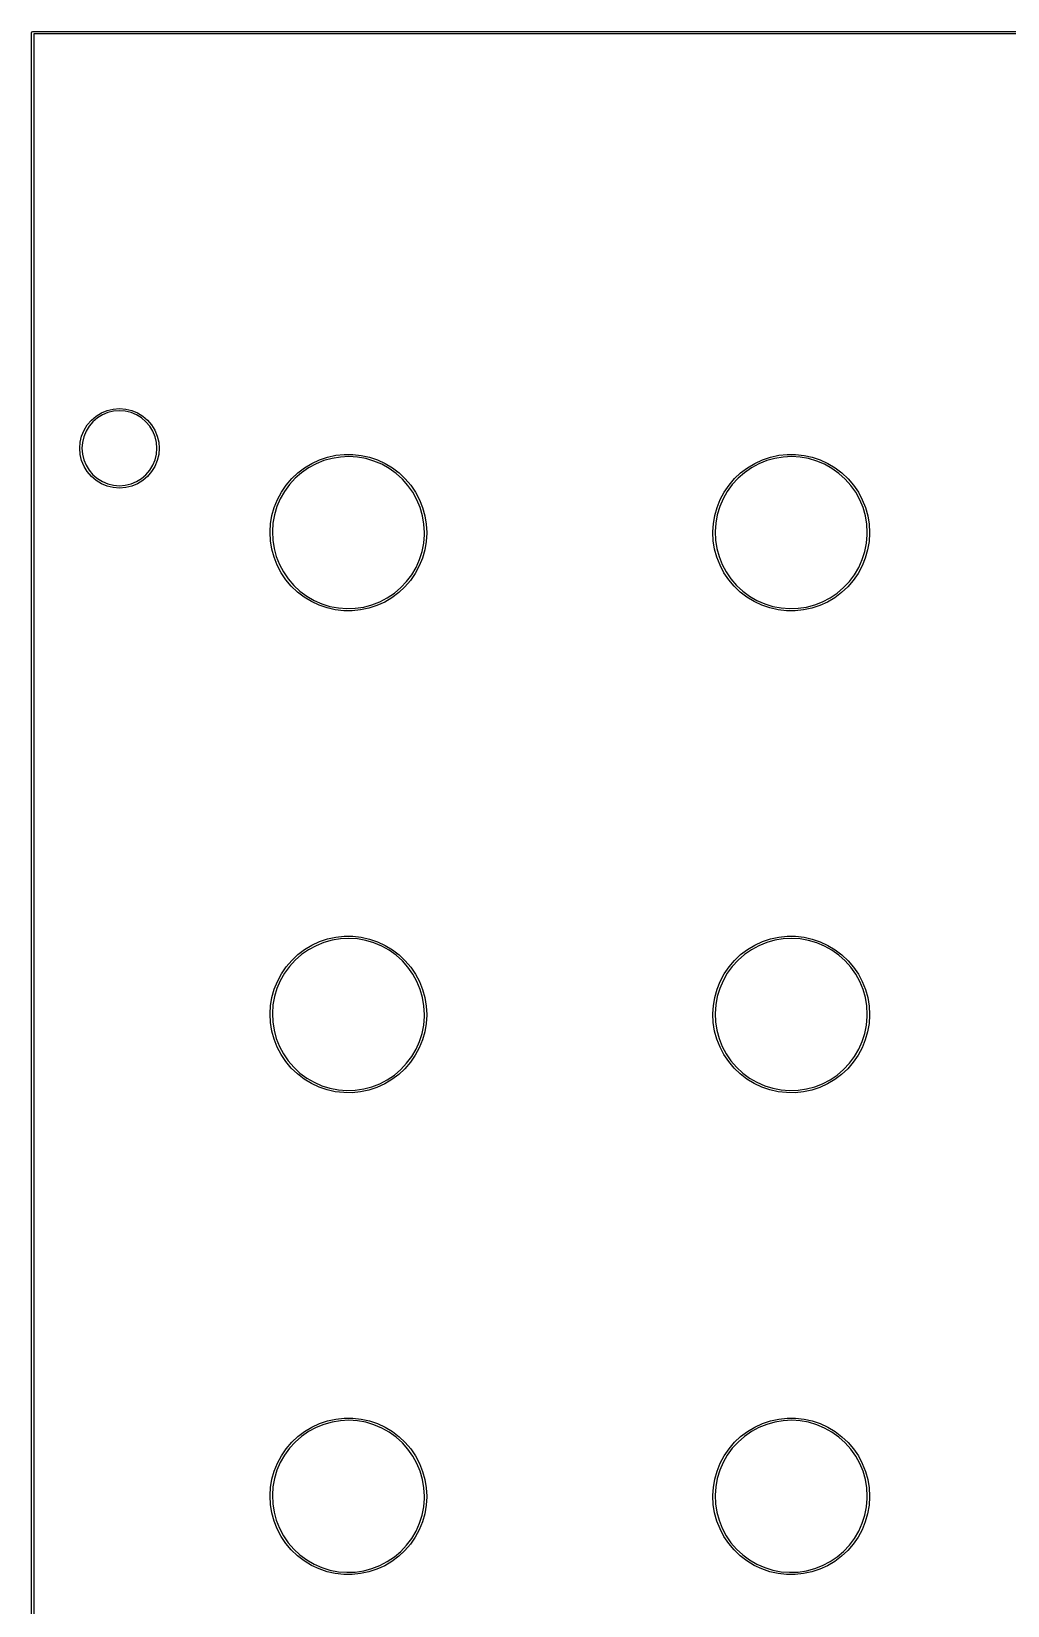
# Model space of a CAD drawing. Extents: x 0 to 81, y -129 to 0.
# Drawn here: x -0.1 to 40.5, y -65.3 to 0.1 of the extents above; entities that cross this region are included whole.
import ezdxf

# ---------------------------------------------------------------- set-up
doc = ezdxf.new("R2010")
doc.units = 0
doc.layers.add('BLACK', color=7, linetype='CONTINUOUS')

msp = doc.modelspace()

# ---------------------------------------------------------------- linework, layer by layer
at = {"layer": 'BLACK', "linetype": 'CONTINUOUS'}
for p, q in [((-0.05, 0), (-0.03535, 0.03535)), ((-0.05, -128.5), (-0.05, 0)), ((-0.03535, 0.03535), (0, 0.05)), ((0, 0.05), (80.9, 0.05)), ((0.05, -0.05), (0.05, -128.45)), ((80.85, -0.05), (0.05, -0.05)), ((3.09012, -15.6808), (3.34188, -15.6203)), ((3.34188, -15.6203), (3.6, -15.6)), ((3.6, -15.6), (3.85812, -15.6203)), ((3.85812, -15.6203), (4.10988, -15.6808)), ((2.12984, -16.5009), (2.26512, -16.2802)), ((2.26512, -16.2802), (2.43327, -16.0833)), ((2.50059, -16.1506), (2.34215, -16.3361)), ((2.43327, -16.0833), (2.63015, -15.9151)), ((2.68612, -15.9921), (2.50059, -16.1506)), ((2.63015, -15.9151), (2.85092, -15.7798)), ((2.89414, -15.8647), (2.68612, -15.9921)), ((2.85092, -15.7798), (3.09012, -15.6808)), ((3.11954, -15.7713), (2.89414, -15.8647)), ((3.35678, -15.7143), (3.11954, -15.7713)), ((3.6, -15.6952), (3.35678, -15.7143)), ((3.84322, -15.7143), (3.6, -15.6952)), ((4.08046, -15.7713), (3.84322, -15.7143)), ((4.30586, -15.8647), (4.08046, -15.7713)), ((4.10988, -15.6808), (4.34908, -15.7798)), ((4.51388, -15.9921), (4.30586, -15.8647)), ((4.34908, -15.7798), (4.56985, -15.9151)), ((4.6994, -16.1506), (4.51388, -15.9921)), ((4.56985, -15.9151), (4.76673, -16.0833)), ((4.85785, -16.3361), (4.6994, -16.1506)), ((4.76673, -16.0833), (4.93488, -16.2802)), ((4.93488, -16.2802), (5.07016, -16.5009)), ((1.97031, -16.9919), (2.03076, -16.7401)), ((2.03076, -16.7401), (2.12984, -16.5009)), ((2.1213, -16.7695), (2.06435, -17.0068)), ((2.21467, -16.5441), (2.1213, -16.7695)), ((2.34215, -16.3361), (2.21467, -16.5441)), ((4.98533, -16.5441), (4.85785, -16.3361)), ((5.0787, -16.7695), (4.98533, -16.5441)), ((5.07016, -16.5009), (5.16924, -16.7401)), ((5.13565, -17.0068), (5.0787, -16.7695)), ((5.16924, -16.7401), (5.22969, -16.9919)), ((1.95, -17.25), (1.97031, -16.9919)), ((1.97031, -17.5081), (1.95, -17.25)), ((2.03076, -17.7599), (1.97031, -17.5081)), ((2.06435, -17.0068), (2.04521, -17.25)), ((2.04521, -17.25), (2.06435, -17.4932)), ((2.06435, -17.4932), (2.1213, -17.7305)), ((5.0787, -17.7305), (5.13565, -17.4932)), ((5.15479, -17.25), (5.13565, -17.0068)), ((5.13565, -17.4932), (5.15479, -17.25)), ((5.22969, -17.5081), (5.16924, -17.7599)), ((5.22969, -16.9919), (5.25, -17.25)), ((5.25, -17.25), (5.22969, -17.5081)), ((11.9036, -17.7282), (12.2369, -17.6167)), ((12.2369, -17.6167), (12.5804, -17.5418)), ((12.7702, -17.6123), (12.4225, -17.6686)), ((12.5804, -17.5418), (12.9299, -17.5045)), ((13.122, -17.5951), (12.7702, -17.6123)), ((12.9299, -17.5045), (13.2814, -17.5051)), ((13.4736, -17.6172), (13.122, -17.5951)), ((13.2814, -17.5051), (13.6308, -17.5436)), ((13.8204, -17.6784), (13.4736, -17.6172)), ((13.6308, -17.5436), (13.974, -17.6197)), ((13.974, -17.6197), (14.3069, -17.7324)), ((30.2786, -17.7282), (30.6119, -17.6167)), ((30.6119, -17.6167), (30.9554, -17.5418)), ((31.1452, -17.6123), (30.7975, -17.6686)), ((30.9554, -17.5418), (31.3049, -17.5045)), ((31.497, -17.5951), (31.1452, -17.6123)), ((31.3049, -17.5045), (31.6564, -17.5051)), ((31.8486, -17.6172), (31.497, -17.5951)), ((31.6564, -17.5051), (32.0058, -17.5436)), ((32.1954, -17.6784), (31.8486, -17.6172)), ((32.0058, -17.5436), (32.349, -17.6197)), ((32.349, -17.6197), (32.6819, -17.7324)), ((2.12984, -17.9991), (2.03076, -17.7599)), ((2.1213, -17.7305), (2.21467, -17.9559)), ((2.26512, -18.2198), (2.12984, -17.9991)), ((2.21467, -17.9559), (2.34215, -18.1639)), ((2.43327, -18.4167), (2.26512, -18.2198)), ((2.34215, -18.1639), (2.50059, -18.3494)), ((4.6994, -18.3494), (4.85785, -18.1639)), ((4.93488, -18.2198), (4.76673, -18.4167)), ((4.85785, -18.1639), (4.98533, -17.9559)), ((5.07016, -17.9991), (4.93488, -18.2198)), ((4.98533, -17.9559), (5.0787, -17.7305)), ((5.16924, -17.7599), (5.07016, -17.9991)), ((10.7464, -18.5087), (11.0023, -18.2677)), ((11.1576, -18.2639), (10.8926, -18.4959)), ((11.0023, -18.2677), (11.2826, -18.0556)), ((11.4468, -18.0628), (11.1576, -18.2639)), ((11.2826, -18.0556), (11.5842, -17.8751)), ((11.7567, -17.8953), (11.4468, -18.0628)), ((11.5842, -17.8751), (11.9036, -17.7282)), ((12.0833, -17.7634), (11.7567, -17.8953)), ((12.4225, -17.6686), (12.0833, -17.7634)), ((14.1583, -17.7778), (13.8204, -17.6784)), ((14.483, -17.9143), (14.1583, -17.7778)), ((14.3069, -17.7324), (14.6258, -17.8804)), ((14.7905, -18.0862), (14.483, -17.9143)), ((14.6258, -17.8804), (14.9268, -18.062)), ((15.0769, -18.2912), (14.7905, -18.0862)), ((14.9268, -18.062), (15.2064, -18.275)), ((15.3387, -18.5269), (15.0769, -18.2912)), ((15.2064, -18.275), (15.4614, -18.517)), ((29.1214, -18.5087), (29.3773, -18.2677)), ((29.5326, -18.2639), (29.2676, -18.4959)), ((29.3773, -18.2677), (29.6576, -18.0556)), ((29.8218, -18.0628), (29.5326, -18.2639)), ((29.6576, -18.0556), (29.9592, -17.8751)), ((30.1317, -17.8953), (29.8218, -18.0628)), ((29.9592, -17.8751), (30.2786, -17.7282)), ((30.4583, -17.7634), (30.1317, -17.8953)), ((30.7975, -17.6686), (30.4583, -17.7634)), ((32.5333, -17.7778), (32.1954, -17.6784)), ((32.858, -17.9143), (32.5333, -17.7778)), ((32.6819, -17.7324), (33.0008, -17.8804)), ((33.1655, -18.0862), (32.858, -17.9143)), ((33.0008, -17.8804), (33.3018, -18.062)), ((33.4519, -18.2912), (33.1655, -18.0862)), ((33.3018, -18.062), (33.5814, -18.275)), ((33.7137, -18.5269), (33.4519, -18.2912)), ((33.5814, -18.275), (33.8364, -18.517)), ((2.63015, -18.5849), (2.43327, -18.4167)), ((2.50059, -18.3494), (2.68612, -18.5079)), ((2.85092, -18.7202), (2.63015, -18.5849)), ((2.68612, -18.5079), (2.89414, -18.6353)), ((3.09012, -18.8192), (2.85092, -18.7202)), ((2.89414, -18.6353), (3.11954, -18.7287)), ((3.34188, -18.8797), (3.09012, -18.8192)), ((3.11954, -18.7287), (3.35678, -18.7857)), ((3.6, -18.9), (3.34188, -18.8797)), ((3.35678, -18.7857), (3.6, -18.8048)), ((3.6, -18.8048), (3.84322, -18.7857)), ((3.85812, -18.8797), (3.6, -18.9)), ((3.84322, -18.7857), (4.08046, -18.7287)), ((4.10988, -18.8192), (3.85812, -18.8797)), ((4.08046, -18.7287), (4.30586, -18.6353)), ((4.34908, -18.7202), (4.10988, -18.8192)), ((4.30586, -18.6353), (4.51388, -18.5079)), ((4.56985, -18.5849), (4.34908, -18.7202)), ((4.51388, -18.5079), (4.6994, -18.3494)), ((4.76673, -18.4167), (4.56985, -18.5849)), ((10.3201, -19.0664), (10.5182, -18.776)), ((10.6551, -18.756), (10.448, -19.0409)), ((10.5182, -18.776), (10.7464, -18.5087)), ((10.8926, -18.4959), (10.6551, -18.756)), ((15.5725, -18.7903), (15.3387, -18.5269)), ((15.4614, -18.517), (15.6887, -18.7851)), ((15.7756, -19.0781), (15.5725, -18.7903)), ((15.6887, -18.7851), (15.8858, -19.0761)), ((28.6951, -19.0664), (28.8932, -18.776)), ((29.0301, -18.756), (28.823, -19.0409)), ((28.8932, -18.776), (29.1214, -18.5087)), ((29.2676, -18.4959), (29.0301, -18.756)), ((33.9475, -18.7903), (33.7137, -18.5269)), ((33.8364, -18.517), (34.0637, -18.7851)), ((34.1506, -19.0781), (33.9475, -18.7903)), ((34.0637, -18.7851), (34.2608, -19.0761)), ((10.0234, -19.7026), (10.1545, -19.3765)), ((10.2741, -19.3472), (10.1353, -19.6709)), ((10.1545, -19.3765), (10.3201, -19.0664)), ((10.448, -19.0409), (10.2741, -19.3472)), ((15.9452, -19.3868), (15.7756, -19.0781)), ((15.8858, -19.0761), (16.0503, -19.3868)), ((16.0795, -19.7124), (15.9452, -19.3868)), ((16.0503, -19.3868), (16.1802, -19.7134)), ((28.3984, -19.7026), (28.5295, -19.3765)), ((28.6491, -19.3472), (28.5103, -19.6709)), ((28.5295, -19.3765), (28.6951, -19.0664)), ((28.823, -19.0409), (28.6491, -19.3472)), ((34.3202, -19.3868), (34.1506, -19.0781)), ((34.2608, -19.0761), (34.4253, -19.3868)), ((34.4545, -19.7124), (34.3202, -19.3868)), ((34.4253, -19.3868), (34.5552, -19.7134)), ((9.87025, -20.3877), (9.92827, -20.041)), ((9.92827, -20.041), (10.0234, -19.7026)), ((10.0335, -20.0081), (9.96992, -20.3546)), ((10.1353, -19.6709), (10.0335, -20.0081)), ((16.1766, -20.051), (16.0795, -19.7124)), ((16.2353, -20.3983), (16.1766, -20.051)), ((16.1802, -19.7134), (16.2742, -20.0521)), ((16.2742, -20.0521), (16.331, -20.399)), ((28.2453, -20.3877), (28.3033, -20.041)), ((28.3033, -20.041), (28.3984, -19.7026)), ((28.4085, -20.0081), (28.3449, -20.3546)), ((28.5103, -19.6709), (28.4085, -20.0081)), ((34.5516, -20.051), (34.4545, -19.7124)), ((34.6103, -20.3983), (34.5516, -20.051)), ((34.5552, -19.7134), (34.6492, -20.0521)), ((34.6492, -20.0521), (34.706, -20.399)), ((9.85002, -20.7387), (9.85191, -20.7059)), ((9.8678, -21.0897), (9.85002, -20.7387)), ((9.85191, -20.7059), (9.87025, -20.3877)), ((9.96992, -20.3546), (9.94534, -20.7059)), ((9.94534, -20.7059), (9.96009, -21.0579)), ((16.2243, -21.1891), (16.2537, -20.8381)), ((16.255, -20.75), (16.2353, -20.3983)), ((16.2537, -20.8381), (16.255, -20.75)), ((16.3499, -20.7727), (16.3285, -21.1235)), ((16.331, -20.399), (16.35, -20.75)), ((16.35, -20.75), (16.3499, -20.7727)), ((28.225, -20.7387), (28.2269, -20.7059)), ((28.2428, -21.0897), (28.225, -20.7387)), ((28.2269, -20.7059), (28.2453, -20.3877)), ((28.3449, -20.3546), (28.3203, -20.7059)), ((28.3203, -20.7059), (28.3351, -21.0579)), ((34.5993, -21.1891), (34.6287, -20.8381)), ((34.63, -20.75), (34.6103, -20.3983)), ((34.6287, -20.8381), (34.63, -20.75)), ((34.7249, -20.7727), (34.7035, -21.1235)), ((34.706, -20.399), (34.725, -20.75)), ((34.725, -20.75), (34.7249, -20.7727)), ((9.9234, -21.4368), (9.8678, -21.0897)), ((10.0162, -21.7759), (9.9234, -21.4368)), ((9.96009, -21.0579), (10.014, -21.406)), ((10.014, -21.406), (10.1063, -21.7459)), ((16.0493, -21.8703), (16.1558, -21.5346)), ((16.1558, -21.5346), (16.2243, -21.1891)), ((16.2692, -21.47), (16.1729, -21.8081)), ((16.3285, -21.1235), (16.2692, -21.47)), ((28.2984, -21.4368), (28.2428, -21.0897)), ((28.3912, -21.7759), (28.2984, -21.4368)), ((28.3351, -21.0579), (28.389, -21.406)), ((28.389, -21.406), (28.4813, -21.7459)), ((34.4243, -21.8703), (34.5308, -21.5346)), ((34.5308, -21.5346), (34.5993, -21.1891)), ((34.6442, -21.47), (34.5479, -21.8081)), ((34.7035, -21.1235), (34.6442, -21.47)), ((10.145, -22.1029), (10.0162, -21.7759)), ((10.1063, -21.7459), (10.236, -22.0734)), ((10.3084, -22.4141), (10.145, -22.1029)), ((10.236, -22.0734), (10.4014, -22.3844)), ((15.7278, -22.4959), (15.9061, -22.1921)), ((16.0407, -22.1338), (15.874, -22.4433)), ((15.9061, -22.1921), (16.0493, -21.8703)), ((16.1729, -21.8081), (16.0407, -22.1338)), ((28.52, -22.1029), (28.3912, -21.7759)), ((28.4813, -21.7459), (28.611, -22.0734)), ((28.6834, -22.4141), (28.52, -22.1029)), ((28.611, -22.0734), (28.7764, -22.3844)), ((34.1028, -22.4959), (34.2811, -22.1921)), ((34.4157, -22.1338), (34.249, -22.4433)), ((34.2811, -22.1921), (34.4243, -21.8703)), ((34.5479, -21.8081), (34.4157, -22.1338)), ((10.5044, -22.7059), (10.3084, -22.4141)), ((10.4014, -22.3844), (10.6004, -22.675)), ((10.7309, -22.9748), (10.5044, -22.7059)), ((10.6004, -22.675), (10.8305, -22.9416)), ((15.2757, -23.0347), (15.5168, -22.778)), ((15.6749, -22.733), (15.4457, -22.9995)), ((15.5168, -22.778), (15.7278, -22.4959)), ((15.874, -22.4433), (15.6749, -22.733)), ((28.8794, -22.7059), (28.6834, -22.4141)), ((28.7764, -22.3844), (28.9754, -22.675)), ((29.1059, -22.9748), (28.8794, -22.7059)), ((28.9754, -22.675), (29.2055, -22.9416)), ((33.6507, -23.0347), (33.8918, -22.778)), ((34.0499, -22.733), (33.8207, -22.9995)), ((33.8918, -22.778), (34.1028, -22.4959)), ((34.249, -22.4433), (34.0499, -22.733)), ((10.985, -23.2176), (10.7309, -22.9748)), ((10.8305, -22.9416), (11.089, -23.1809)), ((11.2639, -23.4316), (10.985, -23.2176)), ((11.089, -23.1809), (11.3725, -23.39)), ((11.5642, -23.6142), (11.2639, -23.4316)), ((11.3725, -23.39), (11.6775, -23.5661)), ((14.4033, -23.6232), (14.7155, -23.46)), ((14.908, -23.4507), (14.6057, -23.6302)), ((14.7155, -23.46), (15.0075, -23.263)), ((15.1891, -23.2396), (14.908, -23.4507)), ((15.0075, -23.263), (15.2757, -23.0347)), ((15.4457, -22.9995), (15.1891, -23.2396)), ((29.36, -23.2176), (29.1059, -22.9748)), ((29.2055, -22.9416), (29.464, -23.1809)), ((29.6389, -23.4316), (29.36, -23.2176)), ((29.464, -23.1809), (29.7475, -23.39)), ((29.9392, -23.6142), (29.6389, -23.4316)), ((29.7475, -23.39), (30.0525, -23.5661)), ((32.7783, -23.6232), (33.0905, -23.46)), ((33.283, -23.4507), (32.9807, -23.6302)), ((33.0905, -23.46), (33.3825, -23.263)), ((33.5641, -23.2396), (33.283, -23.4507)), ((33.3825, -23.263), (33.6507, -23.0347)), ((33.8207, -22.9995), (33.5641, -23.2396)), ((11.8825, -23.7633), (11.5642, -23.6142)), ((11.6775, -23.5661), (12.0003, -23.7071)), ((12.2151, -23.8772), (11.8825, -23.7633)), ((12.0003, -23.7071), (12.3367, -23.8112)), ((12.558, -23.9545), (12.2151, -23.8772)), ((12.3367, -23.8112), (12.6827, -23.8772)), ((12.9073, -23.9943), (12.558, -23.9545)), ((12.6827, -23.8772), (13.0339, -23.9043)), ((13.2588, -23.9961), (12.9073, -23.9943)), ((13.0339, -23.9043), (13.3859, -23.892)), ((13.6084, -23.96), (13.2588, -23.9961)), ((13.3859, -23.892), (13.7344, -23.8405)), ((13.9521, -23.8863), (13.6084, -23.96)), ((13.7344, -23.8405), (14.0749, -23.7505)), ((14.2858, -23.7759), (13.9521, -23.8863)), ((14.0749, -23.7505), (14.4033, -23.6232)), ((14.6057, -23.6302), (14.2858, -23.7759)), ((30.2575, -23.7633), (29.9392, -23.6142)), ((30.0525, -23.5661), (30.3753, -23.7071)), ((30.5901, -23.8772), (30.2575, -23.7633)), ((30.3753, -23.7071), (30.7117, -23.8112)), ((30.933, -23.9545), (30.5901, -23.8772)), ((30.7117, -23.8112), (31.0577, -23.8772)), ((31.2823, -23.9943), (30.933, -23.9545)), ((31.0577, -23.8772), (31.4089, -23.9043)), ((31.6338, -23.9961), (31.2823, -23.9943)), ((31.4089, -23.9043), (31.7609, -23.892)), ((31.9834, -23.96), (31.6338, -23.9961)), ((31.7609, -23.892), (32.1094, -23.8405)), ((32.3271, -23.8863), (31.9834, -23.96)), ((32.1094, -23.8405), (32.4499, -23.7505)), ((32.6608, -23.7759), (32.3271, -23.8863)), ((32.4499, -23.7505), (32.7783, -23.6232)), ((32.9807, -23.6302), (32.6608, -23.7759)), ((11.2826, -38.0556), (11.5842, -37.8751)), ((11.5842, -37.8751), (11.9036, -37.7282)), ((12.0833, -37.7634), (11.7567, -37.8953)), ((11.9036, -37.7282), (12.2369, -37.6167)), ((12.4225, -37.6686), (12.0833, -37.7634)), ((12.2369, -37.6167), (12.5804, -37.5418)), ((12.7702, -37.6123), (12.4225, -37.6686)), ((12.5804, -37.5418), (12.9299, -37.5045)), ((13.122, -37.5951), (12.7702, -37.6123)), ((12.9299, -37.5045), (13.2814, -37.5051)), ((13.4736, -37.6172), (13.122, -37.5951)), ((13.2814, -37.5051), (13.6308, -37.5436)), ((13.8204, -37.6784), (13.4736, -37.6172)), ((13.6308, -37.5436), (13.974, -37.6197)), ((14.1583, -37.7778), (13.8204, -37.6784)), ((13.974, -37.6197), (14.3069, -37.7324)), ((14.483, -37.9143), (14.1583, -37.7778)), ((14.3069, -37.7324), (14.6258, -37.8804)), ((14.6258, -37.8804), (14.9268, -38.062)), ((29.6576, -38.0556), (29.9592, -37.8751)), ((29.9592, -37.8751), (30.2786, -37.7282)), ((30.4583, -37.7634), (30.1317, -37.8953)), ((30.2786, -37.7282), (30.6119, -37.6167)), ((30.7975, -37.6686), (30.4583, -37.7634)), ((30.6119, -37.6167), (30.9554, -37.5418)), ((31.1452, -37.6123), (30.7975, -37.6686)), ((30.9554, -37.5418), (31.3049, -37.5045)), ((31.497, -37.5951), (31.1452, -37.6123)), ((31.3049, -37.5045), (31.6564, -37.5051)), ((31.8486, -37.6172), (31.497, -37.5951)), ((31.6564, -37.5051), (32.0058, -37.5436)), ((32.1954, -37.6784), (31.8486, -37.6172)), ((32.0058, -37.5436), (32.349, -37.6197)), ((32.5333, -37.7778), (32.1954, -37.6784)), ((32.349, -37.6197), (32.6819, -37.7324)), ((32.858, -37.9143), (32.5333, -37.7778)), ((32.6819, -37.7324), (33.0008, -37.8804)), ((33.0008, -37.8804), (33.3018, -38.062)), ((10.5182, -38.776), (10.7464, -38.5087)), ((10.8926, -38.4959), (10.6551, -38.756)), ((10.7464, -38.5087), (11.0023, -38.2677)), ((11.1576, -38.2639), (10.8926, -38.4959)), ((11.0023, -38.2677), (11.2826, -38.0556)), ((11.4468, -38.0628), (11.1576, -38.2639)), ((11.7567, -37.8953), (11.4468, -38.0628)), ((14.7905, -38.0862), (14.483, -37.9143)), ((15.0769, -38.2912), (14.7905, -38.0862)), ((14.9268, -38.062), (15.2064, -38.275)), ((15.3387, -38.5269), (15.0769, -38.2912)), ((15.2064, -38.275), (15.4614, -38.517)), ((15.5725, -38.7903), (15.3387, -38.5269)), ((15.4614, -38.517), (15.6887, -38.7851)), ((28.8932, -38.776), (29.1214, -38.5087)), ((29.2676, -38.4959), (29.0301, -38.756)), ((29.1214, -38.5087), (29.3773, -38.2677)), ((29.5326, -38.2639), (29.2676, -38.4959)), ((29.3773, -38.2677), (29.6576, -38.0556)), ((29.8218, -38.0628), (29.5326, -38.2639)), ((30.1317, -37.8953), (29.8218, -38.0628)), ((33.1655, -38.0862), (32.858, -37.9143)), ((33.4519, -38.2912), (33.1655, -38.0862)), ((33.3018, -38.062), (33.5814, -38.275)), ((33.7137, -38.5269), (33.4519, -38.2912)), ((33.5814, -38.275), (33.8364, -38.517)), ((33.9475, -38.7903), (33.7137, -38.5269)), ((33.8364, -38.517), (34.0637, -38.7851)), ((10.1545, -39.3765), (10.3201, -39.0664)), ((10.448, -39.0409), (10.2741, -39.3472)), ((10.3201, -39.0664), (10.5182, -38.776)), ((10.6551, -38.756), (10.448, -39.0409)), ((15.7756, -39.0781), (15.5725, -38.7903)), ((15.6887, -38.7851), (15.8858, -39.0761)), ((15.9452, -39.3868), (15.7756, -39.0781)), ((15.8858, -39.0761), (16.0503, -39.3868)), ((28.5295, -39.3765), (28.6951, -39.0664)), ((28.823, -39.0409), (28.6491, -39.3472)), ((28.6951, -39.0664), (28.8932, -38.776)), ((29.0301, -38.756), (28.823, -39.0409)), ((34.1506, -39.0781), (33.9475, -38.7903)), ((34.0637, -38.7851), (34.2608, -39.0761)), ((34.3202, -39.3868), (34.1506, -39.0781)), ((34.2608, -39.0761), (34.4253, -39.3868)), ((9.92827, -40.041), (10.0234, -39.7026)), ((10.0234, -39.7026), (10.1545, -39.3765)), ((10.1353, -39.6709), (10.0335, -40.0081)), ((10.2741, -39.3472), (10.1353, -39.6709)), ((16.0795, -39.7124), (15.9452, -39.3868)), ((16.0503, -39.3868), (16.1802, -39.7134)), ((16.1766, -40.051), (16.0795, -39.7124)), ((16.1802, -39.7134), (16.2742, -40.0521)), ((28.3033, -40.041), (28.3984, -39.7026)), ((28.3984, -39.7026), (28.5295, -39.3765)), ((28.5103, -39.6709), (28.4085, -40.0081)), ((28.6491, -39.3472), (28.5103, -39.6709)), ((34.4545, -39.7124), (34.3202, -39.3868)), ((34.4253, -39.3868), (34.5552, -39.7134)), ((34.5516, -40.051), (34.4545, -39.7124)), ((34.5552, -39.7134), (34.6492, -40.0521)), ((9.85191, -40.706), (9.87025, -40.3877)), ((9.87025, -40.3877), (9.92827, -40.041)), ((9.96992, -40.3546), (9.94534, -40.706)), ((10.0335, -40.0081), (9.96992, -40.3546)), ((16.2353, -40.3983), (16.1766, -40.051)), ((16.255, -40.75), (16.2353, -40.3983)), ((16.2742, -40.0521), (16.331, -40.399)), ((16.331, -40.399), (16.35, -40.75)), ((28.2269, -40.706), (28.2453, -40.3877)), ((28.2453, -40.3877), (28.3033, -40.041)), ((28.3449, -40.3546), (28.3203, -40.706)), ((28.4085, -40.0081), (28.3449, -40.3546)), ((34.6103, -40.3983), (34.5516, -40.051)), ((34.63, -40.75), (34.6103, -40.3983)), ((34.6492, -40.0521), (34.706, -40.399)), ((34.706, -40.399), (34.725, -40.75)), ((9.85002, -40.7387), (9.85191, -40.706)), ((9.8678, -41.0897), (9.85002, -40.7387)), ((9.9234, -41.4368), (9.8678, -41.0897)), ((9.94534, -40.706), (9.96009, -41.0579)), ((9.96009, -41.0579), (10.014, -41.406)), ((16.2243, -41.1891), (16.2537, -40.8381)), ((16.2537, -40.8381), (16.255, -40.75)), ((16.3285, -41.1235), (16.2692, -41.47)), ((16.3499, -40.7727), (16.3285, -41.1235)), ((16.35, -40.75), (16.3499, -40.7727)), ((28.225, -40.7387), (28.2269, -40.706)), ((28.2428, -41.0897), (28.225, -40.7387)), ((28.2984, -41.4368), (28.2428, -41.0897)), ((28.3203, -40.706), (28.3351, -41.0579)), ((28.3351, -41.0579), (28.389, -41.406)), ((34.5993, -41.1891), (34.6287, -40.8381)), ((34.6287, -40.8381), (34.63, -40.75)), ((34.7035, -41.1235), (34.6442, -41.47)), ((34.7249, -40.7727), (34.7035, -41.1235)), ((34.725, -40.75), (34.7249, -40.7727)), ((10.0162, -41.7759), (9.9234, -41.4368)), ((10.014, -41.406), (10.1063, -41.7459)), ((10.145, -42.1029), (10.0162, -41.7759)), ((10.1063, -41.7459), (10.236, -42.0734)), ((16.1729, -41.8081), (16.0407, -42.1338)), ((16.0493, -41.8703), (16.1558, -41.5346)), ((16.1558, -41.5346), (16.2243, -41.1891)), ((16.2692, -41.47), (16.1729, -41.8081)), ((28.3912, -41.7759), (28.2984, -41.4368)), ((28.389, -41.406), (28.4813, -41.7459)), ((28.52, -42.1029), (28.3912, -41.7759)), ((28.4813, -41.7459), (28.611, -42.0734)), ((34.5479, -41.8081), (34.4157, -42.1338)), ((34.4243, -41.8703), (34.5308, -41.5346)), ((34.5308, -41.5346), (34.5993, -41.1891)), ((34.6442, -41.47), (34.5479, -41.8081)), ((10.3084, -42.4141), (10.145, -42.1029)), ((10.236, -42.0734), (10.4014, -42.3844)), ((10.5044, -42.7059), (10.3084, -42.4141)), ((10.4014, -42.3844), (10.6004, -42.675)), ((15.874, -42.4433), (15.6749, -42.733)), ((15.7278, -42.4959), (15.9061, -42.1921)), ((16.0407, -42.1338), (15.874, -42.4433)), ((15.9061, -42.1921), (16.0493, -41.8703)), ((28.6834, -42.4141), (28.52, -42.1029)), ((28.611, -42.0734), (28.7764, -42.3844)), ((28.8794, -42.7059), (28.6834, -42.4141)), ((28.7764, -42.3844), (28.9754, -42.675)), ((34.249, -42.4433), (34.0499, -42.733)), ((34.1028, -42.4959), (34.2811, -42.1921)), ((34.4157, -42.1338), (34.249, -42.4433)), ((34.2811, -42.1921), (34.4243, -41.8703)), ((10.7309, -42.9748), (10.5044, -42.7059)), ((10.6004, -42.675), (10.8305, -42.9416)), ((10.985, -43.2176), (10.7309, -42.9748)), ((10.8305, -42.9416), (11.089, -43.1809)), ((15.0075, -43.263), (15.2757, -43.0347)), ((15.4457, -42.9995), (15.1891, -43.2396)), ((15.2757, -43.0347), (15.5168, -42.778)), ((15.6749, -42.733), (15.4457, -42.9995)), ((15.5168, -42.778), (15.7278, -42.4959)), ((29.1059, -42.9748), (28.8794, -42.7059)), ((28.9754, -42.675), (29.2055, -42.9416)), ((29.36, -43.2176), (29.1059, -42.9748)), ((29.2055, -42.9416), (29.464, -43.1809)), ((33.3825, -43.263), (33.6507, -43.0347)), ((33.8207, -42.9995), (33.5641, -43.2396)), ((33.6507, -43.0347), (33.8918, -42.778)), ((34.0499, -42.733), (33.8207, -42.9995)), ((33.8918, -42.778), (34.1028, -42.4959)), ((11.2639, -43.4316), (10.985, -43.2176)), ((11.089, -43.1809), (11.3725, -43.39)), ((11.5642, -43.6142), (11.2639, -43.4316)), ((11.3725, -43.39), (11.6775, -43.5661)), ((11.8825, -43.7633), (11.5642, -43.6142)), ((11.6775, -43.5661), (12.0003, -43.7071)), ((12.2151, -43.8772), (11.8825, -43.7633)), ((12.0003, -43.7071), (12.3367, -43.8112)), ((13.7344, -43.8405), (14.0749, -43.7505)), ((14.0749, -43.7505), (14.4033, -43.6232)), ((14.6057, -43.6302), (14.2858, -43.7759)), ((14.4033, -43.6232), (14.7155, -43.46)), ((14.908, -43.4507), (14.6057, -43.6302)), ((14.7155, -43.46), (15.0075, -43.263)), ((15.1891, -43.2396), (14.908, -43.4507)), ((29.6389, -43.4316), (29.36, -43.2176)), ((29.464, -43.1809), (29.7475, -43.39)), ((29.9392, -43.6142), (29.6389, -43.4316)), ((29.7475, -43.39), (30.0525, -43.5661)), ((30.2575, -43.7633), (29.9392, -43.6142)), ((30.0525, -43.5661), (30.3753, -43.7071)), ((30.5901, -43.8772), (30.2575, -43.7633)), ((30.3753, -43.7071), (30.7117, -43.8112)), ((32.1094, -43.8405), (32.4499, -43.7505)), ((32.4499, -43.7505), (32.7783, -43.6232)), ((32.9807, -43.6302), (32.6608, -43.7759)), ((32.7783, -43.6232), (33.0905, -43.46)), ((33.283, -43.4507), (32.9807, -43.6302)), ((33.0905, -43.46), (33.3825, -43.263)), ((33.5641, -43.2396), (33.283, -43.4507)), ((12.558, -43.9545), (12.2151, -43.8772)), ((12.3367, -43.8112), (12.6827, -43.8772)), ((12.9073, -43.9943), (12.558, -43.9545)), ((12.6827, -43.8772), (13.0339, -43.9043)), ((13.2588, -43.9961), (12.9073, -43.9943)), ((13.0339, -43.9043), (13.3859, -43.892)), ((13.6084, -43.96), (13.2588, -43.9961)), ((13.3859, -43.892), (13.7344, -43.8405)), ((13.9521, -43.8863), (13.6084, -43.96)), ((14.2858, -43.7759), (13.9521, -43.8863)), ((30.933, -43.9545), (30.5901, -43.8772)), ((30.7117, -43.8112), (31.0577, -43.8772)), ((31.2823, -43.9943), (30.933, -43.9545)), ((31.0577, -43.8772), (31.4089, -43.9043)), ((31.6338, -43.9961), (31.2823, -43.9943)), ((31.4089, -43.9043), (31.7609, -43.892)), ((31.9834, -43.96), (31.6338, -43.9961)), ((31.7609, -43.892), (32.1094, -43.8405)), ((32.3271, -43.8863), (31.9834, -43.96)), ((32.6608, -43.7759), (32.3271, -43.8863)), ((11.0023, -58.2677), (11.2826, -58.0556)), ((11.4468, -58.0628), (11.1576, -58.2639)), ((11.2826, -58.0556), (11.5842, -57.8751)), ((11.7567, -57.8953), (11.4468, -58.0628)), ((11.5842, -57.8751), (11.9036, -57.7282)), ((12.0833, -57.7634), (11.7567, -57.8953)), ((11.9036, -57.7282), (12.2369, -57.6167)), ((12.4225, -57.6686), (12.0833, -57.7634)), ((12.2369, -57.6167), (12.5804, -57.5418)), ((12.7702, -57.6123), (12.4225, -57.6686)), ((12.5804, -57.5418), (12.9299, -57.5045)), ((13.122, -57.5951), (12.7702, -57.6123)), ((12.9299, -57.5045), (13.2814, -57.5051)), ((13.4736, -57.6172), (13.122, -57.5951)), ((13.2814, -57.5051), (13.6308, -57.5436)), ((13.8204, -57.6784), (13.4736, -57.6172)), ((13.6308, -57.5436), (13.974, -57.6197)), ((14.1583, -57.7778), (13.8204, -57.6784)), ((13.974, -57.6197), (14.3069, -57.7324)), ((14.483, -57.9143), (14.1583, -57.7778)), ((14.3069, -57.7324), (14.6258, -57.8804)), ((14.7905, -58.0862), (14.483, -57.9143)), ((14.6258, -57.8804), (14.9268, -58.062)), ((15.0769, -58.2912), (14.7905, -58.0862)), ((14.9268, -58.062), (15.2064, -58.275)), ((29.3773, -58.2677), (29.6576, -58.0556)), ((29.8218, -58.0628), (29.5326, -58.2639)), ((29.6576, -58.0556), (29.9592, -57.8751)), ((30.1317, -57.8953), (29.8218, -58.0628)), ((29.9592, -57.8751), (30.2786, -57.7282)), ((30.4583, -57.7634), (30.1317, -57.8953)), ((30.2786, -57.7282), (30.6119, -57.6167)), ((30.7975, -57.6686), (30.4583, -57.7634)), ((30.6119, -57.6167), (30.9554, -57.5418)), ((31.1452, -57.6123), (30.7975, -57.6686)), ((30.9554, -57.5418), (31.3049, -57.5045)), ((31.497, -57.5951), (31.1452, -57.6123)), ((31.3049, -57.5045), (31.6564, -57.5051)), ((31.8486, -57.6172), (31.497, -57.5951)), ((31.6564, -57.5051), (32.0058, -57.5436)), ((32.1954, -57.6784), (31.8486, -57.6172)), ((32.0058, -57.5436), (32.349, -57.6197)), ((32.5333, -57.7778), (32.1954, -57.6784)), ((32.349, -57.6197), (32.6819, -57.7324)), ((32.858, -57.9143), (32.5333, -57.7778)), ((32.6819, -57.7324), (33.0008, -57.8804)), ((33.1655, -58.0862), (32.858, -57.9143)), ((33.0008, -57.8804), (33.3018, -58.062)), ((33.4519, -58.2912), (33.1655, -58.0862)), ((33.3018, -58.062), (33.5814, -58.275)), ((10.3201, -59.0664), (10.5182, -58.776)), ((10.6551, -58.756), (10.448, -59.0409)), ((10.5182, -58.776), (10.7464, -58.5087)), ((10.8926, -58.4959), (10.6551, -58.756)), ((10.7464, -58.5087), (11.0023, -58.2677)), ((11.1576, -58.2639), (10.8926, -58.4959)), ((15.3387, -58.5269), (15.0769, -58.2912)), ((15.2064, -58.275), (15.4614, -58.517)), ((15.5725, -58.7903), (15.3387, -58.5269)), ((15.4614, -58.517), (15.6887, -58.7851)), ((15.7756, -59.0781), (15.5725, -58.7903)), ((15.6887, -58.7851), (15.8858, -59.0761)), ((28.6951, -59.0664), (28.8932, -58.776)), ((29.0301, -58.756), (28.823, -59.0409)), ((28.8932, -58.776), (29.1214, -58.5087)), ((29.2676, -58.4959), (29.0301, -58.756)), ((29.1214, -58.5087), (29.3773, -58.2677)), ((29.5326, -58.2639), (29.2676, -58.4959)), ((33.7137, -58.5269), (33.4519, -58.2912)), ((33.5814, -58.275), (33.8364, -58.517)), ((33.9475, -58.7903), (33.7137, -58.5269)), ((33.8364, -58.517), (34.0637, -58.7851)), ((34.1506, -59.0781), (33.9475, -58.7903)), ((34.0637, -58.7851), (34.2608, -59.0761)), ((10.0234, -59.7026), (10.1545, -59.3765)), ((10.2741, -59.3472), (10.1353, -59.6709)), ((10.1545, -59.3765), (10.3201, -59.0664)), ((10.448, -59.0409), (10.2741, -59.3472)), ((15.9452, -59.3868), (15.7756, -59.0781)), ((15.8858, -59.0761), (16.0503, -59.3868)), ((16.0795, -59.7124), (15.9452, -59.3868)), ((16.0503, -59.3868), (16.1802, -59.7134)), ((28.3984, -59.7026), (28.5295, -59.3765)), ((28.6491, -59.3472), (28.5103, -59.6709)), ((28.5295, -59.3765), (28.6951, -59.0664)), ((28.823, -59.0409), (28.6491, -59.3472)), ((34.3202, -59.3868), (34.1506, -59.0781)), ((34.2608, -59.0761), (34.4253, -59.3868)), ((34.4545, -59.7124), (34.3202, -59.3868)), ((34.4253, -59.3868), (34.5552, -59.7134)), ((9.87025, -60.3877), (9.92827, -60.041)), ((9.92827, -60.041), (10.0234, -59.7026)), ((10.0335, -60.0081), (9.96992, -60.3546)), ((10.1353, -59.6709), (10.0335, -60.0081)), ((16.1766, -60.051), (16.0795, -59.7124)), ((16.2353, -60.3983), (16.1766, -60.051)), ((16.1802, -59.7134), (16.2742, -60.0521)), ((16.2742, -60.0521), (16.331, -60.399)), ((28.2453, -60.3877), (28.3033, -60.041)), ((28.3033, -60.041), (28.3984, -59.7026)), ((28.4085, -60.0081), (28.3449, -60.3546)), ((28.5103, -59.6709), (28.4085, -60.0081)), ((34.5516, -60.051), (34.4545, -59.7124)), ((34.6103, -60.3983), (34.5516, -60.051)), ((34.5552, -59.7134), (34.6492, -60.0521)), ((34.6492, -60.0521), (34.706, -60.399)), ((9.85002, -60.7387), (9.85191, -60.7059)), ((9.8678, -61.0897), (9.85002, -60.7387)), ((9.85191, -60.7059), (9.87025, -60.3877)), ((9.96992, -60.3546), (9.94534, -60.7059)), ((9.94534, -60.7059), (9.96009, -61.0579)), ((16.255, -60.75), (16.2353, -60.3983)), ((16.2537, -60.8381), (16.255, -60.75)), ((16.331, -60.399), (16.35, -60.75)), ((16.35, -60.75), (16.3499, -60.7727)), ((28.225, -60.7387), (28.2269, -60.7059)), ((28.2428, -61.0897), (28.225, -60.7387)), ((28.2269, -60.7059), (28.2453, -60.3877)), ((28.3449, -60.3546), (28.3203, -60.7059)), ((28.3203, -60.7059), (28.3351, -61.0579)), ((34.63, -60.75), (34.6103, -60.3983)), ((34.6287, -60.8381), (34.63, -60.75)), ((34.706, -60.399), (34.725, -60.75)), ((34.725, -60.75), (34.7249, -60.7727)), ((9.9234, -61.4368), (9.8678, -61.0897)), ((9.96009, -61.0579), (10.014, -61.406)), ((10.014, -61.406), (10.1063, -61.7459)), ((16.1558, -61.5346), (16.2243, -61.1891)), ((16.2243, -61.1891), (16.2537, -60.8381)), ((16.3285, -61.1235), (16.2692, -61.47)), ((16.3499, -60.7727), (16.3285, -61.1235)), ((28.2984, -61.4368), (28.2428, -61.0897)), ((28.3351, -61.0579), (28.389, -61.406)), ((28.389, -61.406), (28.4813, -61.7459)), ((34.5308, -61.5346), (34.5993, -61.1891)), ((34.5993, -61.1891), (34.6287, -60.8381)), ((34.7035, -61.1235), (34.6442, -61.47)), ((34.7249, -60.7727), (34.7035, -61.1235)), ((10.0162, -61.7759), (9.9234, -61.4368)), ((10.145, -62.1029), (10.0162, -61.7759)), ((10.1063, -61.7459), (10.236, -62.0734)), ((15.9061, -62.1921), (16.0493, -61.8703)), ((16.1729, -61.8081), (16.0407, -62.1338)), ((16.0493, -61.8703), (16.1558, -61.5346)), ((16.2692, -61.47), (16.1729, -61.8081)), ((28.3912, -61.7759), (28.2984, -61.4368)), ((28.52, -62.1029), (28.3912, -61.7759)), ((28.4813, -61.7459), (28.611, -62.0734)), ((34.2811, -62.1921), (34.4243, -61.8703)), ((34.5479, -61.8081), (34.4157, -62.1338)), ((34.4243, -61.8703), (34.5308, -61.5346)), ((34.6442, -61.47), (34.5479, -61.8081)), ((10.3084, -62.4141), (10.145, -62.1029)), ((10.236, -62.0734), (10.4014, -62.3844)), ((10.5044, -62.7059), (10.3084, -62.4141)), ((10.4014, -62.3844), (10.6004, -62.675)), ((10.7309, -62.9748), (10.5044, -62.7059)), ((10.6004, -62.675), (10.8305, -62.9416)), ((15.5168, -62.778), (15.7278, -62.4959)), ((15.874, -62.4433), (15.6749, -62.733)), ((15.7278, -62.4959), (15.9061, -62.1921)), ((16.0407, -62.1338), (15.874, -62.4433)), ((28.6834, -62.4141), (28.52, -62.1029)), ((28.611, -62.0734), (28.7764, -62.3844)), ((28.8794, -62.7059), (28.6834, -62.4141)), ((28.7764, -62.3844), (28.9754, -62.675)), ((29.1059, -62.9748), (28.8794, -62.7059)), ((28.9754, -62.675), (29.2055, -62.9416)), ((33.8918, -62.778), (34.1028, -62.4959)), ((34.249, -62.4433), (34.0499, -62.733)), ((34.1028, -62.4959), (34.2811, -62.1921)), ((34.4157, -62.1338), (34.249, -62.4433)), ((10.985, -63.2176), (10.7309, -62.9748)), ((10.8305, -62.9416), (11.089, -63.1809)), ((11.2639, -63.4316), (10.985, -63.2176)), ((11.089, -63.1809), (11.3725, -63.39)), ((14.7155, -63.46), (15.0075, -63.263)), ((15.1891, -63.2396), (14.908, -63.4507)), ((15.0075, -63.263), (15.2757, -63.0347)), ((15.4457, -62.9995), (15.1891, -63.2396)), ((15.2757, -63.0347), (15.5168, -62.778)), ((15.6749, -62.733), (15.4457, -62.9995)), ((29.36, -63.2176), (29.1059, -62.9748)), ((29.2055, -62.9416), (29.464, -63.1809)), ((29.6389, -63.4316), (29.36, -63.2176)), ((29.464, -63.1809), (29.7475, -63.39)), ((33.0905, -63.46), (33.3825, -63.263)), ((33.5641, -63.2396), (33.283, -63.4507)), ((33.3825, -63.263), (33.6507, -63.0347)), ((33.8207, -62.9995), (33.5641, -63.2396)), ((33.6507, -63.0347), (33.8918, -62.778)), ((34.0499, -62.733), (33.8207, -62.9995)), ((11.5642, -63.6142), (11.2639, -63.4316)), ((11.3725, -63.39), (11.6775, -63.5661)), ((11.8825, -63.7633), (11.5642, -63.6142)), ((11.6775, -63.5661), (12.0003, -63.7071)), ((12.2151, -63.8772), (11.8825, -63.7633)), ((12.0003, -63.7071), (12.3367, -63.8112)), ((12.558, -63.9545), (12.2151, -63.8772)), ((12.3367, -63.8112), (12.6827, -63.8772)), ((12.9073, -63.9943), (12.558, -63.9545)), ((12.6827, -63.8772), (13.0339, -63.9043)), ((13.2588, -63.9961), (12.9073, -63.9943)), ((13.0339, -63.9043), (13.3859, -63.892)), ((13.6084, -63.96), (13.2588, -63.9961)), ((13.3859, -63.892), (13.7344, -63.8405)), ((13.9521, -63.8863), (13.6084, -63.96)), ((13.7344, -63.8405), (14.0749, -63.7505)), ((14.2858, -63.7759), (13.9521, -63.8863)), ((14.0749, -63.7505), (14.4033, -63.6232)), ((14.6057, -63.6302), (14.2858, -63.7759)), ((14.4033, -63.6232), (14.7155, -63.46)), ((14.908, -63.4507), (14.6057, -63.6302)), ((29.9392, -63.6142), (29.6389, -63.4316)), ((29.7475, -63.39), (30.0525, -63.5661)), ((30.2575, -63.7633), (29.9392, -63.6142)), ((30.0525, -63.5661), (30.3753, -63.7071)), ((30.5901, -63.8772), (30.2575, -63.7633)), ((30.3753, -63.7071), (30.7117, -63.8112)), ((30.933, -63.9545), (30.5901, -63.8772)), ((30.7117, -63.8112), (31.0577, -63.8772)), ((31.2823, -63.9943), (30.933, -63.9545)), ((31.0577, -63.8772), (31.4089, -63.9043)), ((31.6338, -63.9961), (31.2823, -63.9943)), ((31.4089, -63.9043), (31.7609, -63.892)), ((31.9834, -63.96), (31.6338, -63.9961)), ((31.7609, -63.892), (32.1094, -63.8405)), ((32.3271, -63.8863), (31.9834, -63.96)), ((32.1094, -63.8405), (32.4499, -63.7505)), ((32.6608, -63.7759), (32.3271, -63.8863)), ((32.4499, -63.7505), (32.7783, -63.6232)), ((32.9807, -63.6302), (32.6608, -63.7759)), ((32.7783, -63.6232), (33.0905, -63.46)), ((33.283, -63.4507), (32.9807, -63.6302))]:
    msp.add_line(p, q, dxfattribs=at)

doc.saveas('drawing.dxf')
